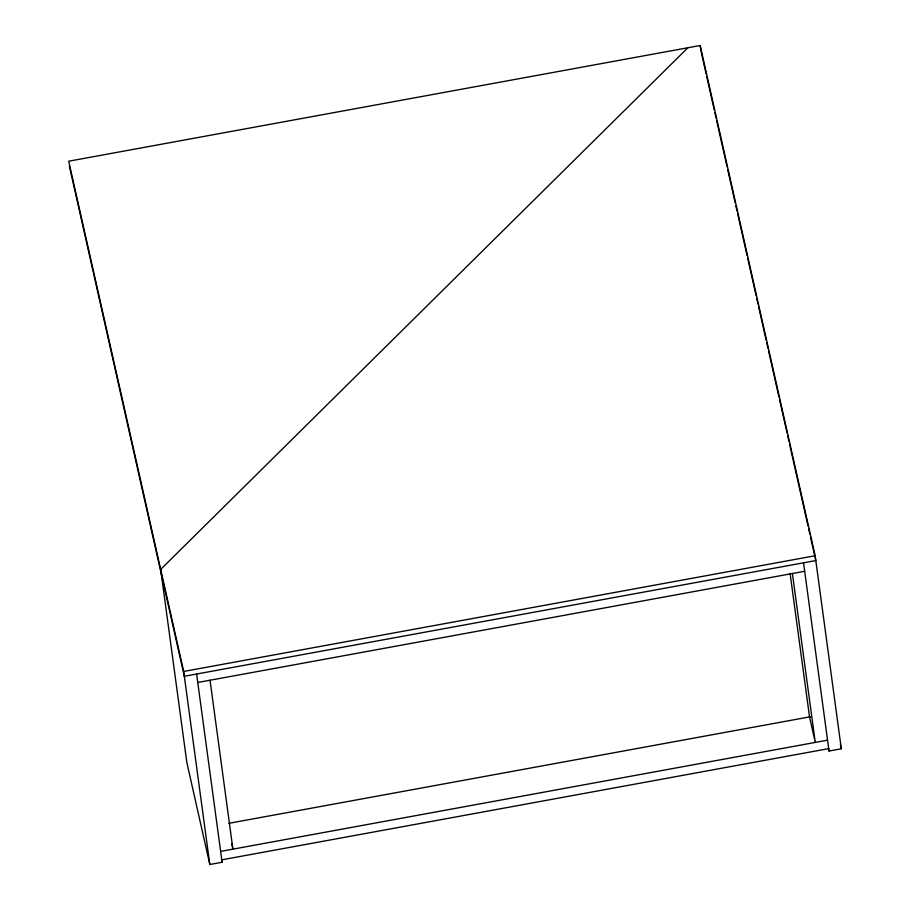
<?xml version="1.0" encoding="UTF-8"?>
<svg xmlns="http://www.w3.org/2000/svg" width="910" height="910" viewBox="0 0 910 910"><rect width="100%" height="100%" fill="white"/><g stroke="black" fill="none" stroke-linecap="round" stroke-linejoin="round"><path stroke-width="1.36" d="M687.892 47.752L160.683 569.41L186.834 762.455L209.823 864.5L222.108 862.248L196.617 674.026M828.396 748.259L829.021 751.034L841.306 748.782L815.155 555.737L700.177 45.5L68.694 161.218L183.683 671.455L209.823 864.5M183.683 671.455L815.155 555.737M197.766 682.477L804.679 571.264M228.865 823.311L810.617 716.716M220.63 851.396L827.554 740.171M221.778 859.836L828.691 748.623M701.144 51.711L706.137 73.892M706.763 76.668L714.259 109.951M714.885 112.715L716.136 118.266M716.761 121.041L727.079 166.792M727.704 169.567L735.2 202.839M735.826 205.614L737.077 211.165M737.703 213.93L747.076 255.528M747.702 258.303L756.13 295.739M756.756 298.514L758.007 304.054M758.633 306.829L766.129 340.113M766.755 342.877L768.006 348.428M768.631 351.203L778.949 396.953M779.563 399.729L787.07 433.001M787.696 435.776L788.947 441.327M789.562 444.091L808 525.9M808.626 528.676L809.877 534.216M810.503 536.991L815.815 560.56L184.343 676.278L69.353 166.041M840.362 744.619L841.306 748.782M231.709 843.775L232.914 849.144L210.039 680.225M221.483 859.495L222.108 862.248M803.53 562.812L829.021 751.034M792.405 573.505L815.269 742.423L809.525 716.909L790.085 573.334M700.177 45.5L700.825 50.323"/></g></svg>
